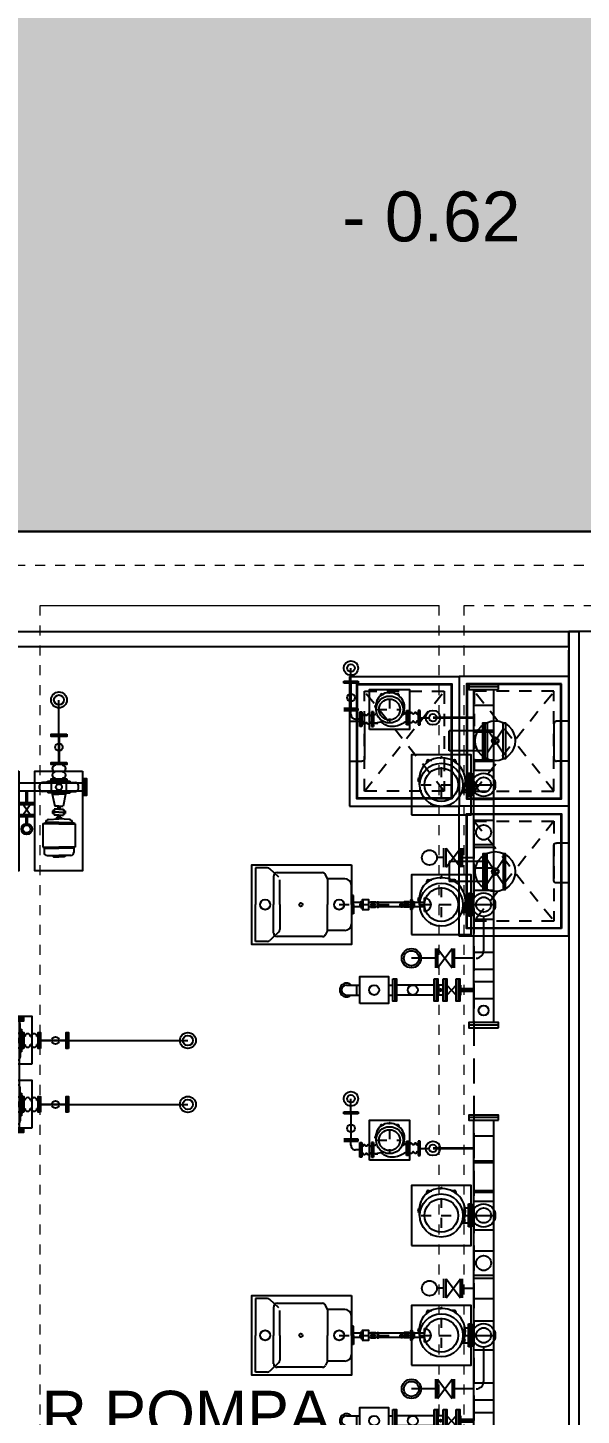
# Model space of a CAD drawing. Header units: inches. Extents: x 0 to 558, y -1 to 295.
# Drawn here: x 223.06 to 228.6, y 110.42 to 124.32 of the extents above; entities that cross this region are included whole.
import ezdxf
from ezdxf.enums import TextEntityAlignment as Align

# ---------------------------------------------------------------- set-up
doc = ezdxf.new("R2010")
doc.units = ezdxf.units.IN
doc.header["$MEASUREMENT"] = 0
for name, pattern in [('$0$HIDDEN', [0.375, 0.25, -0.125]), ('DASHDOT2', [0.5, 0.25, -0.125, 0, -0.125]), ('HelipadXX$0$Core-03$0$HIDDEN', [0.375, 0.25, -0.125]), ('HIDDEN2', [0.1875, 0.125, -0.0625])]:
    doc.linetypes.add(name, pattern=pattern)
for name, color, linetype, lineweight in [('A-Anno-Leg', 7, 'Continuous', 30), ('A-FINISH', 1, 'Continuous', 5), ('ARSIR BETON', 8, 'Continuous', 5), ('lan', 7, 'Continuous', 15), ('NOT', 7, 'Continuous', 20), ('RUMPUT', 93, 'Continuous', 0)]:
    doc.layers.add(name, color=color, linetype=linetype, lineweight=lineweight)
for name, color, linetype in [('dinding', 3, 'Continuous'), ('FR-FH', 8, 'Continuous'), ('LANTAI', 57, 'Continuous'), ('PA-FINISHING', 1, 'Continuous'), ('PIPA-PL', 3, 'Continuous'), ('PL - BAK', 4, 'HelipadXX$0$Core-03$0$HIDDEN'), ('PL-AB', 2, 'Continuous'), ('PL-BAK', 4, 'Continuous'), ('PL-FS', 3, 'Continuous'), ('PL-PFH', 1, 'Continuous'), ('PL-PIPA', 3, 'Continuous'), ('PL-POMPA', 3, 'Continuous'), ('TXT-50', 2, 'Continuous')]:
    doc.layers.add(name, color=color, linetype=linetype)
doc.styles.add('AR-300', font='arial.ttf', dxfattribs={"width": 0.8, "height": 900})
doc.styles.add('S20-100', font='simplex.shx', dxfattribs={"width": 0.8, "height": 200})
doc.styles.get("Standard").update_dxf_attribs({"font": 'arial.ttf'})

# ---------------------------------------------------------------- blocks, each defined once
blk = doc.blocks.new('tg')
at = {"layer": 'TXT-50'}
for p, q in [((-200, 0), (-200, -125)), ((200, 0), (200, -125)), ((-175, -150), (175, -150))]:
    blk.add_line(p, q, dxfattribs=at)
at = {"layer": 'TXT-50', "const_width": 10}
for points in [[(-169, -5), (-231, -5)], [(169, -5), (231, -5)]]:
    blk.add_lwpolyline(points, dxfattribs=at)
at = {"layer": 'TXT-50'}
for centre, start, end in [((-175, -125), 180, 270), ((175, -125), 270, 0)]:
    blk.add_arc(centre, 25, start, end, dxfattribs=at)
blk = doc.blocks.new('SFT')
at = {"layer": 'FR-FH', "color": 1}
for p, q in [((-750, 34), (-750, -189)), ((-335, 34), (-335, -189)), ((-245, 34), (-245, -189)), ((-115, 34), (-115, -189)), ((-1235, -28), (-1100, -28)), ((-1235, -128), (-1100, -128)), ((-1134, -28), (-1134, -128)), ((-814, -28), (-769, -28)), ((-814, -128), (-769, -128)), ((-354, -28), (-732, -28)), ((-354, -128), (-732, -128)), ((-264, -28), (-317, -28)), ((-264, -28), (-317, -28)), ((-264, -128), (-317, -128)), ((-264, -128), (-317, -128)), ((-134, -28), (-227, -128)), ((-227, -28), (-134, -128)), ((-134, -28), (-227, -128)), ((-227, -28), (-134, -128)), ((-92, -28), (-92, -128))]:
    blk.add_line(p, q, dxfattribs=at)
for points in [[(-1100, -212), (-1100, 56), (-814, 56), (-814, -212)], [(-769, 34), (-732, 34), (-732, -189), (-769, -189)], [(-354, 34), (-317, 34), (-317, -189), (-354, -189)], [(-264, 34), (-227, 34), (-227, -189), (-264, -189)], [(-134, 34), (-97, 34), (-97, -189), (-134, -189)]]:
    blk.add_lwpolyline(points, close=True, dxfattribs=at)
for centre, radius in [((-957, -78), 50), ((-569, -78), 50), ((-290, -78), 12.4), ((-290, -78), 12.4)]:
    blk.add_circle(centre, radius, dxfattribs=at)
for radius, start, end in [(68.9, 46.4894, 313.5106), (50, 90, 270)]:
    blk.add_arc((-1233, -78), radius, start, end, dxfattribs=at)
blk = doc.blocks.new('A$C1E994EC9')
at = {"layer": 'PIPA-PL', "color": 1}
blk.add_line((-738, 710), (-394, 710), dxfattribs=at)
at = {"layer": 'PIPA-PL'}
for p, q in [((-319, 610), (-319, 415)), ((-1231, 499), (-1422, 499)), ((-1231, 477), (-1422, 477)), ((-1422, 333), (-1231, 477)), ((-1231, 333), (-1422, 477)), ((-1231, 333), (-1422, 333)), ((-1231, 311), (-1422, 311)), ((-1326, 311), (-1326, 242)), ((-415, 415), (-224, 415)), ((-415, 393), (-224, 393)), ((-224, 249), (-415, 393)), ((-415, 249), (-224, 393)), ((-415, 249), (-224, 249)), ((-415, 226), (-224, 226)), ((-319, 226), (-319, -14))]:
    blk.add_line(p, q, dxfattribs=at)
at = {"layer": 'PIPA-PL', "color": 1}
blk.add_circle((-1579, 710), 75, dxfattribs=at)
at = {"layer": 'PIPA-PL'}
for centre, radius in [((205, 710), 50), ((-1326, 167), 75), ((-319, -14), 96.5), ((-319, -14), 75)]:
    blk.add_circle(centre, radius, dxfattribs=at)
at = {"layer": 'PIPA-PL', "color": 1}
blk.add_arc((-394, 635), 75, 0, 90, dxfattribs=at)
at = {"layer": 'PL-BAK', "color": 6, "linetype": 'DASHDOT2'}
for p, q in [((-2055, 83), (-2055, 466)), ((-855, 83), (-855, 466)), ((-2230, 286), (-1847, 286)), ((-1030, 286), (-647, 286))]:
    blk.add_line(p, q, dxfattribs=at)
at = {"layer": 'PL-BAK', "color": 3, "linetype": 'DASHDOT2'}
for p, q in [((-2809, -360), (-2809, -120)), ((-2918, -233), (-2679, -233))]:
    blk.add_line(p, q, dxfattribs=at)
at = {"layer": 'PL-BAK', "color": 1}
blk.add_lwpolyline([(-2609, -433), (-3009, -433), (-3009, -33), (-2609, -33)], close=True, dxfattribs=at)
at = {"layer": 'PL-BAK', "color": 7}
blk.add_lwpolyline([(-1255, -615), (-455, -615), (-455, -1615), (-1255, -1615)], close=True, dxfattribs=at)
at = {"layer": 'PL-PFH', "color": 6}
for p, q in [((-876, 117), (-876, 13)), ((-834, 117), (-834, 13)), ((-876, -20), (-876, -103)), ((-876, -118), (-876, -343)), ((-834, -20), (-834, -103)), ((-834, -118), (-834, -343)), ((-876, -358), (-876, -441)), ((-834, -358), (-834, -441)), ((-876, -524), (-876, -595)), ((-834, -524), (-834, -595)), ((-1114, -683), (-1114, -855)), ((-855, -616), (-1047, -616)), ((-947, -595), (-947, -616)), ((-855, -595), (-947, -595)), ((-855, -595), (-763, -595)), ((-855, -616), (-664, -616)), ((-763, -595), (-763, -616)), ((-596, -683), (-596, -855)), ((-1175, -905), (-1175, -1361)), ((-1114, -855), (-1156, -875)), ((-1114, -855), (-855, -855)), ((-596, -855), (-855, -855)), ((-596, -855), (-555, -875)), ((-535, -905), (-535, -1361)), ((-1129, -1344), (-1214, -1433)), ((-855, -1333), (-1104, -1333)), ((-855, -1333), (-606, -1333)), ((-582, -1344), (-497, -1433)), ((-1223, -1456), (-1223, -1576)), ((-1142, -1395), (-855, -1395)), ((-569, -1395), (-855, -1395)), ((-487, -1456), (-487, -1576)), ((-1223, -1576), (-855, -1576)), ((-487, -1576), (-855, -1576))]:
    blk.add_line(p, q, dxfattribs=at)
for centre, radius in [((-855, -738), 50.6), ((-855, -1122), 16.9), ((-855, -1480), 50.6)]:
    blk.add_circle(centre, radius, dxfattribs=at)
for centre, radius, start, end in [((-1047, -683), 67.5, 90, 180), ((-664, -683), 67.5, 0, 90), ((-1142, -905), 33.7, 115.2423, 180), ((-569, -905), 33.7, 0, 64.7577), ((-1142, -1361), 33.7, 180, 270), ((-606, -1367), 33.7, 43.7283, 90), ((-569, -1361), 33.7, 270, 0), ((-1189, -1456), 33.7, 136.2717, 180), ((-521, -1456), 33.7, 0, 43.7283)]:
    blk.add_arc(centre, radius, start, end, dxfattribs=at)
at = {"layer": 'PL-PIPA'}
for p, q in [((-3035, 860), (-3035, 561)), ((352, 860), (352, 561)), ((-3009, 810), (326, 810)), ((-2853, 610), (-2853, 810)), ((-2602, 610), (-2602, 810)), ((-2585, 610), (-2585, 810)), ((-2306, 610), (-2306, 810)), ((-2290, 610), (-2290, 810)), ((-2200, 610), (-2200, 810)), ((-1911, 610), (-1911, 810)), ((-1701, 610), (-1701, 810)), ((-1456, 610), (-1456, 810)), ((-1429, 610), (-1429, 810)), ((-1224, 610), (-1224, 810)), ((-1000, 610), (-1000, 810)), ((-711, 610), (-711, 810)), ((-379, 610), (-379, 810)), ((-208, 610), (-208, 810)), ((-84, 610), (-84, 810)), ((84, 610), (84, 810)), ((-3009, 610), (-2446, 610)), ((-2446, 610), (326, 610)), ((-1326, 499), (-1326, 610)), ((-2727, 74), (-2727, 164)), ((-2758, -620), (-2799, -620))]:
    blk.add_line(p, q, dxfattribs=at)
at = {"layer": 'PL-PIPA', "color": 6}
for p, q in [((-2171, 591), (-1940, 591)), ((-2171, 559), (-2171, 591)), ((-2171, 575), (-1940, 575)), ((-1940, 559), (-2171, 559)), ((-1940, 591), (-1940, 559)), ((-971, 591), (-740, 591)), ((-971, 559), (-971, 591)), ((-971, 575), (-740, 575)), ((-740, 559), (-971, 559)), ((-740, 591), (-740, 559))]:
    blk.add_line(p, q, dxfattribs=at)
at = {"layer": 'PL-PIPA', "color": 3}
for p, q in [((-2655, 74), (-2799, 74)), ((-2799, 74), (-2799, 54)), ((-2799, 64), (-2655, 64)), ((-2799, 54), (-2655, 54)), ((-2655, 54), (-2655, 74)), ((-2799, -42), (-2655, -42)), ((-2799, -62), (-2799, -42)), ((-2799, -52), (-2655, -52)), ((-2655, -62), (-2799, -62)), ((-2655, -42), (-2655, -62)), ((-2785, -395), (-2785, -415)), ((-2785, -395), (-2640, -395)), ((-2640, -405), (-2785, -405)), ((-2785, -415), (-2640, -415)), ((-2640, -415), (-2640, -395)), ((-3094, -692), (-3094, -548)), ((-3094, -548), (-3074, -548)), ((-3084, -692), (-3084, -548)), ((-3074, -548), (-3074, -692)), ((-2819, -548), (-2819, -692)), ((-2799, -548), (-2819, -548)), ((-2809, -548), (-2809, -692)), ((-2799, -692), (-2799, -548)), ((-2785, -512), (-2640, -512)), ((-2785, -531), (-2785, -512)), ((-2785, -521), (-2640, -521)), ((-2640, -531), (-2785, -531)), ((-2713, -531), (-2713, -575)), ((-2640, -512), (-2640, -531)), ((-3094, -620), (-3224, -620)), ((-3074, -692), (-3094, -692)), ((-3074, -620), (-2819, -620))]:
    blk.add_line(p, q, dxfattribs=at)
at = {"layer": 'PL-PIPA'}
for points in [[(-3009, 860), (-3061, 860), (-3061, 561), (-3009, 561)], [(378, 860), (326, 860), (326, 561), (378, 561)]]:
    blk.add_lwpolyline(points, close=True, dxfattribs=at)
for points, const_width in [([(-2727, 202), (-2727, 610)], 25), ([(0, 472), (0, 610)], 45)]:
    blk.add_lwpolyline(points, dxfattribs=dict(at, const_width=const_width))
at = {"layer": 'PL-PIPA', "color": 3}
for points in [[(-2762, 54), (-2762, 44), (-2764, 38), (-2766, 38), (-2769, 38), (-2771, 37), (-2773, 37), (-2775, 36), (-2776, 34), (-2777, 31), (-2778, 29), (-2779, 26), (-2779, 24), (-2778, 22), (-2778, 20), (-2776, 17), (-2774, 16), (-2773, 14), (-2771, 13), (-2769, 13), (-2766, 11), (-2764, 10), (-2763, 8), (-2762, 6), (-2762, 5), (-2762, 3), (-2764, 1), (-2764, -1), (-2766, -2), (-2767, -2), (-2769, -4), (-2770, -5), (-2771, -6), (-2773, -7), (-2774, -8), (-2775, -10), (-2776, -11), (-2777, -13), (-2778, -15), (-2778, -17), (-2778, -19), (-2778, -20), (-2777, -23), (-2776, -25), (-2775, -26), (-2773, -28), (-2771, -29), (-2768, -30), (-2765, -30), (-2762, -35), (-2762, -42)], [(-2762, 44), (-2762, 54)], [(-2692, 54), (-2692, 44), (-2690, 38), (-2688, 38), (-2685, 38), (-2683, 37), (-2681, 37), (-2680, 36), (-2679, 34), (-2677, 31), (-2676, 29), (-2676, 26), (-2675, 24), (-2676, 22), (-2677, 20), (-2678, 17), (-2680, 16), (-2681, 14), (-2684, 13), (-2686, 13), (-2688, 11), (-2690, 10), (-2691, 8), (-2692, 6), (-2692, 5), (-2692, 3), (-2691, 1), (-2690, -1), (-2688, -2), (-2687, -2), (-2685, -4), (-2684, -5), (-2683, -6), (-2681, -7), (-2680, -8), (-2679, -10), (-2678, -11), (-2677, -13), (-2677, -15), (-2676, -17), (-2676, -19), (-2677, -20), (-2678, -23), (-2678, -25), (-2680, -26), (-2681, -28), (-2684, -29), (-2687, -30), (-2689, -30), (-2692, -35), (-2693, -42)], [(-2692, 44), (-2692, 54)], [(-2748, -415), (-2748, -426), (-2750, -431), (-2752, -431), (-2754, -431), (-2756, -432), (-2759, -433), (-2760, -434), (-2761, -436), (-2762, -438), (-2764, -440), (-2764, -443), (-2764, -445), (-2764, -447), (-2763, -449), (-2762, -452), (-2760, -454), (-2758, -456), (-2756, -456), (-2754, -457), (-2752, -458), (-2750, -460), (-2749, -461), (-2748, -463), (-2748, -464), (-2748, -467), (-2749, -468), (-2750, -470), (-2752, -471), (-2753, -472), (-2754, -473), (-2756, -474), (-2757, -475), (-2758, -476), (-2760, -477), (-2760, -479), (-2762, -480), (-2762, -482), (-2763, -484), (-2764, -486), (-2764, -488), (-2763, -490), (-2762, -492), (-2762, -494), (-2760, -496), (-2758, -497), (-2756, -498), (-2753, -499), (-2750, -499), (-2748, -504), (-2747, -512)], [(-2748, -425), (-2748, -415)], [(-2678, -415), (-2678, -426), (-2676, -431), (-2674, -431), (-2671, -431), (-2669, -432), (-2667, -433), (-2665, -434), (-2664, -436), (-2663, -438), (-2662, -440), (-2661, -443), (-2661, -445), (-2662, -447), (-2662, -449), (-2664, -452), (-2666, -454), (-2667, -456), (-2669, -456), (-2671, -457), (-2674, -458), (-2676, -460), (-2677, -461), (-2678, -463), (-2678, -464), (-2677, -467), (-2676, -468), (-2676, -470), (-2674, -471), (-2673, -472), (-2671, -473), (-2669, -474), (-2669, -475), (-2667, -476), (-2666, -477), (-2665, -479), (-2664, -480), (-2663, -482), (-2662, -484), (-2662, -486), (-2662, -488), (-2662, -490), (-2663, -492), (-2664, -494), (-2665, -496), (-2667, -497), (-2669, -498), (-2672, -499), (-2675, -499), (-2678, -504), (-2678, -512)], [(-2678, -425), (-2678, -415)]]:
    blk.add_lwpolyline(points, dxfattribs=at)
at = {"layer": 'PL-PIPA'}
for centre, radius in [((-2055, 710), 117), ((-2055, 710), 75), ((-855, 710), 117), ((-855, 710), 75), ((-2727, 202), 72.8), ((-2727, 202), 38), ((-3224, -620), 72.8), ((-3224, -620), 38)]:
    blk.add_circle(centre, radius, dxfattribs=at)
at = {"layer": 'PL-PIPA', "color": 6}
for centre, radius in [((-2055, 286), 216), ((-2055, 286), 168), ((-855, 286), 216), ((-855, 286), 168)]:
    blk.add_circle(centre, radius, dxfattribs=at)
at = {"layer": 'PL-PIPA', "color": 3}
for centre, radius in [((-2809, -233), 135), ((-2809, -233), 105), ((-2928, -620), 38.8)]:
    blk.add_circle(centre, radius, dxfattribs=at)
blk.add_arc((-2680, -57), 87.5, 183.8639, 218.8519, dxfattribs=at)
at = {"layer": 'PL-PIPA'}
blk.add_arc((-2758, -575), 45, 270, 0, dxfattribs=at)
at = {"layer": 'PL-POMPA', "color": 6}
for p, q in [((-2055, 531), (-2055, 798)), ((-855, 531), (-855, 798)), ((-2130, 591), (-2130, 621)), ((-2130, 523), (-2130, 559)), ((-1980, 591), (-1980, 621)), ((-1980, 489), (-1980, 559)), ((-930, 591), (-930, 621)), ((-930, 523), (-930, 559)), ((-780, 591), (-780, 621)), ((-780, 489), (-780, 559)), ((-2303, 419), (-2303, 383)), ((-2289, 433), (-2273, 433)), ((-2019, 499), (-2014, 521)), ((-2014, 521), (-1983, 514)), ((-2005, 496), (-2000, 518)), ((-1983, 514), (-1989, 492)), ((-1103, 419), (-1103, 383)), ((-1089, 433), (-1073, 433)), ((-819, 499), (-814, 521)), ((-814, 521), (-783, 514)), ((-805, 496), (-800, 518)), ((-783, 514), (-789, 492)), ((-2332, 295), (-2332, 286)), ((-2324, 295), (-2332, 295)), ((-2324, 291), (-2332, 291)), ((-2332, 277), (-2332, 286)), ((-2324, 280), (-2332, 280)), ((-2324, 297), (-2324, 286)), ((-2324, 274), (-2324, 286)), ((-1132, 295), (-1132, 286)), ((-1124, 295), (-1132, 295)), ((-1124, 291), (-1132, 291)), ((-1132, 277), (-1132, 286)), ((-1124, 280), (-1132, 280)), ((-1124, 297), (-1124, 286)), ((-1124, 274), (-1124, 286)), ((-2324, 277), (-2332, 277)), ((-2303, 153), (-2303, 191)), ((-1124, 277), (-1132, 277)), ((-1103, 153), (-1103, 191)), ((-2289, 138), (-2268, 138)), ((-2120, 79), (-2125, 57)), ((-2125, 57), (-2094, 50)), ((-2106, 75), (-2111, 54)), ((-2094, 50), (-2089, 72)), ((-1089, 138), (-1068, 138)), ((-920, 79), (-925, 57)), ((-925, 57), (-894, 50)), ((-788, 117), (-923, 117)), ((-906, 75), (-911, 54)), ((-894, 50), (-889, 72)), ((-807, -12), (-904, -12)), ((-807, -499), (-904, -499))]:
    blk.add_line(p, q, dxfattribs=at)
at = {"layer": 'PL-POMPA', "color": 6, "linetype": 'DASHDOT2'}
blk.add_line((-855, -738), (-855, 466), dxfattribs=at)
at = {"layer": 'PL-POMPA', "color": 3}
for p, q in [((-2787, -99), (-2783, -86)), ((-2783, -86), (-2764, -90)), ((-2778, -101), (-2774, -88)), ((-2764, -90), (-2767, -104)), ((-2982, -227), (-2982, -233)), ((-2977, -227), (-2982, -227)), ((-2977, -230), (-2982, -230)), ((-2982, -238), (-2982, -233)), ((-2977, -236), (-2982, -236)), ((-2977, -238), (-2982, -238)), ((-2977, -226), (-2977, -233)), ((-2977, -240), (-2977, -233)), ((-2964, -150), (-2964, -172)), ((-2955, -140), (-2945, -140)), ((-2964, -316), (-2964, -292)), ((-2955, -325), (-2942, -325)), ((-2849, -362), (-2853, -376)), ((-2853, -376), (-2833, -380)), ((-2841, -364), (-2844, -378)), ((-2833, -380), (-2830, -366)), ((-2677, -369), (-2690, -303)), ((-2671, -352), (-2677, -352)), ((-2677, -396), (-2677, -369)), ((-2677, -378), (-2671, -378)), ((-2671, -378), (-2671, -352))]:
    blk.add_line(p, q, dxfattribs=at)
at = {"layer": 'PL-POMPA', "color": 7}
for points in [[(-1755, -14), (-1755, 586), (-2355, 586), (-2355, -14)], [(-555, -14), (-555, 586), (-1155, 586), (-1155, -14)]]:
    blk.add_lwpolyline(points, close=True, dxfattribs=at)
at = {"layer": 'PL-POMPA', "color": 6}
for points in [[(-826, 13), (-826, -5), (-884, -5), (-884, 13)], [(-807, -5), (-807, -20), (-904, -20), (-904, -5)], [(-882, -36), (-882, -86), (-877, -86), (-877, -36)], [(-831, -103), (-831, -118), (-879, -118), (-879, -103)], [(-829, -36), (-829, -86), (-833, -86), (-833, -36)], [(-882, -425), (-882, -374), (-877, -374), (-877, -425)], [(-831, -358), (-831, -343), (-879, -343), (-879, -358)], [(-829, -425), (-829, -374), (-833, -374), (-833, -425)], [(-807, -507), (-807, -441), (-904, -441), (-904, -507)], [(-826, -524), (-826, -507), (-884, -507), (-884, -524)]]:
    blk.add_lwpolyline(points, close=True, dxfattribs=at)
for centre in [(-855, -48), (-855, -413)]:
    blk.add_circle(centre, 5.51, dxfattribs=at)
for centre, radius, start, end in [((-2089, 292), 235, 71.6715, 178.6947), ((-2289, 419), 14.7, 38.2394, 255.641), ((-2289, 419), 8.41, 25.1227, 268.7577), ((-889, 292), 235, 71.6715, 178.6947), ((-1089, 419), 14.7, 38.2394, 255.641), ((-1089, 419), 8.41, 25.1227, 268.7577), ((-2118, 272), 206, 179.5032, 250.473), ((-2289, 153), 14.7, 104.359, 321.7606), ((-2289, 153), 8.41, 91.2423, 334.8773), ((-2105, 182), 240, 357.9951, 0.4342), ((-918, 272), 206, 179.5032, 250.473), ((-1089, 153), 14.7, 104.359, 321.7606), ((-1089, 153), 8.41, 91.2423, 334.8773), ((-855, 117), 67.3, 0, 180), ((-905, 182), 240, 357.9951, 0.4342), ((-2087, 378), 316, 250.8271, 263.3723), ((-2094, 305), 242, 270.7084, 280.1953), ((-887, 378), 316, 250.8271, 263.3723), ((-894, 305), 242, 270.7084, 280.1953), ((-855, -48), 21.1, 180, 359.9997), ((-855, -413), 21.1, 0.0003, 180)]:
    blk.add_arc(centre, radius, start, end, dxfattribs=at)
at = {"layer": 'PL-POMPA', "color": 3}
for centre, radius, start, end in [((-2830, -229), 147, 71.6715, 178.6947), ((-2600, -52), 85.2, 186.5473, 206.2458), ((-3045, -285), 417, 17.1052, 27.8891), ((-2848, -241), 129, 179.5032, 250.473), ((-2955, -150), 9.22, 38.2394, 255.641), ((-2955, -150), 5.25, 25.1227, 268.7577), ((-2801, -206), 160, 327.389, 14.0465), ((-2955, -316), 9.22, 104.359, 321.7606), ((-2955, -316), 5.25, 91.2423, 334.8773), ((-2829, -175), 198, 250.8271, 263.3723), ((-2833, -221), 151, 270.7084, 280.1953), ((-2820, -404), 65.7, 7.0808, 39.5811), ((-2801, -206), 160, 313.3198, 325.5943), ((-2840, -298), 150, 357.9951, 0.4342)]:
    blk.add_arc(centre, radius, start, end, dxfattribs=at)
at = {"layer": 'PL-POMPA', "color": 6}
for centre, major_axis, ratio, start_param, end_param in [((-1986, 503), (-9.89, 3.09), 0.599489, 1.6577, 4.70795), ((-786, 503), (-9.89, 3.09), 0.599489, 1.6577, 4.70795), ((-855, -69), (22.1, 0), 0.540771, 3.141593, 6.283185)]:
    blk.add_ellipse(centre, major_axis=major_axis, ratio=ratio, start_param=start_param, end_param=end_param, dxfattribs=at)
at = {"layer": 'PL-POMPA', "color": 3}
blk.add_ellipse((-2766, -97), major_axis=(-6.18, 1.93), ratio=0.599489, start_param=1.6577, end_param=4.70795, dxfattribs=at)
at = {"layer": 'PL-POMPA', "color": 6, "extrusion": (0, 0, -1)}
blk.add_ellipse((-855, -392), major_axis=(22.1, 0), ratio=0.540771, start_param=3.141593, end_param=6.283185, dxfattribs=at)
at = {"layer": 'PL-PIPA', "ltscale": 0.2, "rotation": 90}
blk.add_blockref('SFT', (-78, 569), dxfattribs=at)
blk = doc.blocks.new('DPLI1')
at = {"layer": 'PL-PFH', "color": 3}
for p, q in [((-1.009, 0.25), (-1.098, 0.25)), ((-1.029, 0.25), (-1.029, 0)), ((-1.009, 0.27), (-1.009, 0)), ((-0.617, 0.27), (-1.009, 0.27)), ((-0.617, 0.27), (-0.598, 0.223)), ((-0.617, 0), (-0.617, 0.27)), ((-0.075, 0), (-0.075, 0.277)), ((-0.025, 0.327), (0.025, 0.327)), ((0.075, 0), (0.075, 0.277)), ((-1.148, 0.113), (-1.172, 0.089)), ((-1.172, 0.089), (-1.172, 0)), ((-1.172, -0.089), (-1.172, 0)), ((-1.148, 0.2), (-1.148, 0)), ((-1.148, -0.2), (-1.148, 0)), ((-1.029, -0.25), (-1.029, 0)), ((-1.009, -0.27), (-1.009, 0)), ((-0.617, 0), (-0.617, -0.27)), ((-0.596, 0.223), (-0.598, 0.223)), ((-0.598, 0), (-0.598, 0.223)), ((-0.598, 0), (-0.598, -0.223)), ((-0.546, 0.177), (-0.532, 0)), ((-0.546, -0.177), (-0.532, 0)), ((-0.518, 0.047), (-0.536, 0.047)), ((-0.472, 0.016), (-0.519, 0.016)), ((-0.518, 0), (-0.518, 0.047)), ((-0.518, 0), (-0.518, -0.047)), ((-0.472, 0.002), (-0.472, 0.078)), ((-0.447, 0.078), (-0.472, 0.078)), ((-0.472, 0.002), (-0.472, -0.074)), ((-0.447, 0.078), (-0.447, 0.106)), ((-0.397, 0.106), (-0.447, 0.106)), ((-0.422, 0.002), (-0.422, 0.106)), ((-0.422, 0.002), (-0.422, -0.102)), ((-0.397, 0.078), (-0.397, 0.106)), ((-0.372, 0.078), (-0.397, 0.078)), ((-0.372, 0.002), (-0.372, 0.078)), ((-0.323, 0.016), (-0.372, 0.016)), ((-0.372, 0.002), (-0.372, -0.074)), ((-0.122, 0.112), (-0.323, 0.069)), ((-0.323, 0), (-0.323, 0.069)), ((-0.323, 0), (-0.323, -0.069)), ((-0.097, 0.112), (-0.122, 0.112)), ((-0.122, 0.112), (-0.122, 0)), ((-0.122, -0.112), (-0.122, 0)), ((-0.075, 0.188), (-0.097, 0.188)), ((-0.097, 0), (-0.097, 0.188)), ((-0.097, 0), (-0.097, -0.188)), ((-0.075, 0), (-0.075, -0.277)), ((0.075, 0.191), (0.099, 0.191)), ((0.118, 0.14), (0.075, 0.14)), ((0.075, 0), (0.075, -0.277)), ((0.099, 0.191), (0.099, -0.191)), ((0.099, 0.14), (0.099, 0.076)), ((0.118, -0.14), (0.118, 0.14)), ((-1.148, -0.113), (-1.172, -0.089)), ((-0.617, -0.27), (-0.598, -0.223)), ((-0.596, -0.223), (-0.598, -0.223)), ((-0.518, -0.047), (-0.536, -0.047)), ((-0.472, -0.016), (-0.519, -0.016)), ((-0.447, -0.074), (-0.472, -0.074)), ((-0.447, -0.074), (-0.447, -0.102)), ((-0.397, -0.102), (-0.447, -0.102)), ((-0.397, -0.074), (-0.397, -0.102)), ((-0.372, -0.074), (-0.397, -0.074)), ((-0.323, -0.016), (-0.372, -0.016)), ((-0.122, -0.112), (-0.323, -0.069)), ((-0.097, -0.112), (-0.122, -0.112)), ((-0.075, -0.188), (-0.097, -0.188)), ((0.075, -0.1), (0.075, -0.277)), ((0.118, -0.14), (0.075, -0.14)), ((0.075, -0.191), (0.099, -0.191)), ((-1.009, -0.25), (-1.098, -0.25)), ((-0.617, -0.27), (-1.009, -0.27)), ((-0.025, -0.327), (0.025, -0.327))]:
    blk.add_line(p, q, dxfattribs=at)
blk.add_circle((0, 0), 0.05, dxfattribs=at)
for centre, start, end in [((-1.098, 0.2), 90, 180), ((-0.025, 0.277), 90, 180), ((0.025, 0.277), 0, 90), ((-0.596, 0.173), 4.5709, 90), ((-1.098, -0.2), 180, 270), ((-0.596, -0.173), 270, 355.4291), ((-0.025, -0.277), 180, 270), ((0.025, -0.277), 270, 0)]:
    blk.add_arc(centre, 0.05, start, end, dxfattribs=at)
blk = doc.blocks.new('A$C0A3513A8')
at = {"layer": 'PIPA-PL', "color": 3}
for p, q in [((-1622, 1062), (-1622, 900)), ((-1484, 941), (-1484, 1020)), ((-1334, 941), (-1334, 1020)), ((-844, 941), (-844, 1020)), ((-694, 941), (-694, 1020)), ((-505, 1062), (-505, 900))]:
    blk.add_line(p, q, dxfattribs=at)
at = {"layer": 'PIPA-PL'}
for p, q in [((-1126, 804), (-1058, 705)), ((-1058, 804), (-1126, 705))]:
    blk.add_line(p, q, dxfattribs=at)
at = {"layer": 'PIPA-PL', "const_width": 25}
for points in [[(-1409, 1499), (-1409, 1205)], [(-769, 1499), (-769, 1205)]]:
    blk.add_lwpolyline(points, dxfattribs=at)
at = {"layer": 'PIPA-PL', "color": 3}
for points in [[(-1636, 900), (-1607, 900), (-1607, 1062), (-1636, 1062)], [(-520, 900), (-491, 900), (-491, 1062), (-520, 1062)]]:
    blk.add_lwpolyline(points, close=True, dxfattribs=at)
at = {"layer": 'PIPA-PL'}
for centre, radius in [((-1409, 1380), 37.2), ((-769, 1380), 37.2), ((-1092, 560), 54.1), ((-1092, 560), 38)]:
    blk.add_circle(centre, radius, dxfattribs=at)
at = {"layer": 'PL-AB', "linetype": 'Continuous', "ltscale": 0.75, "const_width": 35}
for points in [[(-1092, 941), (-1092, 804)], [(-1092, 693), (-1092, 614)]]:
    blk.add_lwpolyline(points, dxfattribs=at)
at = {"layer": 'PL-BAK', "color": 1}
for points in [[(-1172, 1141), (-1172, 141), (-1652, 141), (-1652, 1141)], [(-532, 1141), (-532, 141), (-1012, 141), (-1012, 1141)]]:
    blk.add_lwpolyline(points, close=True, dxfattribs=at)
at = {"layer": 'PL-FS', "color": 3}
for p, q in [((-520, 1020), (-1607, 1020)), ((-520, 941), (-1607, 941))]:
    blk.add_line(p, q, dxfattribs=at)
for centre, start, end in [((-1409, 981), 41.8103, 138.1897), ((-769, 981), 41.8103, 138.1897), ((-1409, 981), 221.8103, 318.1897), ((-769, 981), 221.8103, 318.1897)]:
    blk.add_arc(centre, 59.2, start, end, dxfattribs=at)
at = {"layer": 'PL-PIPA'}
for p, q in [((-1409, 1399), (-1409, 1850)), ((-769, 1399), (-769, 1850)), ((-1488, 1499), (-1330, 1499)), ((-848, 1499), (-690, 1499)), ((-1488, 1216), (-1330, 1216)), ((-1449, 1205), (-1449, 1194)), ((-1449, 1203), (-1449, 1194)), ((-1449, 1137), (-1449, 1129)), ((-1449, 1129), (-1449, 1137)), ((-1449, 1137), (-1449, 1129)), ((-1369, 1205), (-1369, 1194)), ((-1369, 1203), (-1369, 1194)), ((-1369, 1137), (-1369, 1129)), ((-1369, 1129), (-1369, 1137)), ((-1369, 1137), (-1369, 1129)), ((-848, 1216), (-690, 1216)), ((-809, 1205), (-809, 1194)), ((-809, 1203), (-809, 1194)), ((-809, 1137), (-809, 1129)), ((-809, 1129), (-809, 1137)), ((-809, 1137), (-809, 1129)), ((-729, 1205), (-729, 1194)), ((-729, 1203), (-729, 1194)), ((-729, 1137), (-729, 1129)), ((-729, 1129), (-729, 1137)), ((-729, 1137), (-729, 1129)), ((-1488, 1052), (-1330, 1052)), ((-1449, 1073), (-1449, 1067)), ((-1449, 1073), (-1449, 1064)), ((-1369, 1073), (-1369, 1067)), ((-1369, 1073), (-1369, 1064)), ((-848, 1052), (-690, 1052)), ((-809, 1073), (-809, 1067)), ((-809, 1073), (-809, 1064)), ((-729, 1073), (-729, 1067)), ((-729, 1073), (-729, 1064)), ((-1013, 816), (-1172, 816)), ((-1013, 693), (-1172, 693))]:
    blk.add_line(p, q, dxfattribs=at)
for points in [[(-1330, 1511), (-1330, 1487), (-1488, 1487), (-1488, 1511)], [(-690, 1511), (-690, 1487), (-848, 1487), (-848, 1511)], [(-1330, 1228), (-1330, 1205), (-1488, 1205), (-1488, 1228)], [(-690, 1228), (-690, 1205), (-848, 1205), (-848, 1228)], [(-1330, 1064), (-1330, 1040), (-1488, 1040), (-1488, 1064)], [(-690, 1064), (-690, 1040), (-848, 1040), (-848, 1064)], [(-1172, 804), (-1172, 827), (-1013, 827), (-1013, 804)], [(-1172, 681), (-1172, 705), (-1013, 705), (-1013, 681)]]:
    blk.add_lwpolyline(points, close=True, dxfattribs=at)
for centre, radius in [((-1409, 1853), 79.7), ((-1409, 1853), 50), ((-769, 1853), 79.7), ((-769, 1853), 50)]:
    blk.add_circle(centre, radius, dxfattribs=at)
for centre, start, end in [((-1449, 1166), 90, 270), ((-1449, 1101), 90, 270), ((-1369, 1166), 270, 90), ((-1369, 1101), 270, 90), ((-809, 1166), 90, 270), ((-809, 1101), 90, 270), ((-729, 1166), 270, 90), ((-729, 1101), 270, 90)]:
    blk.add_arc(centre, 28.2, start, end, dxfattribs=at)
at = {"layer": 'PL-BAK', "xscale": 596.4840000001714, "yscale": 596.4840000001714, "zscale": 596.4840000001714, "rotation": 90}
for p in [(-1409, 981), (-769, 981)]:
    blk.add_blockref('DPLI1', p, dxfattribs=at)
blk = doc.blocks.new('A$C3FA844B5')
at = {"layer": 'PIPA-PL', "color": 3}
for p, q in [((-337, 853), (-499, 853)), ((-457, 715), (-379, 715)), ((-457, 565), (-379, 565)), ((-457, 75), (-379, 75)), ((-457, -75), (-379, -75)), ((-337, -264), (-499, -264))]:
    blk.add_line(p, q, dxfattribs=at)
at = {"layer": 'PIPA-PL'}
for p, q in [((-595, 358), (-694, 289)), ((-595, 289), (-694, 358))]:
    blk.add_line(p, q, dxfattribs=at)
at = {"layer": 'PIPA-PL', "color": 3}
for points in [[(-499, 867), (-499, 838), (-337, 838), (-337, 867)], [(-499, -249), (-499, -278), (-337, -278), (-337, -249)]]:
    blk.add_lwpolyline(points, close=True, dxfattribs=at)
at = {"layer": 'PIPA-PL', "const_width": 25}
for points in [[(100, 640), (-194, 640)], [(100, 0), (-194, 0)]]:
    blk.add_lwpolyline(points, dxfattribs=at)
at = {"layer": 'PIPA-PL'}
for centre, radius in [((-19, 640), 37.2), ((-839, 324), 54.1), ((-839, 324), 38), ((-19, 0), 37.2)]:
    blk.add_circle(centre, radius, dxfattribs=at)
at = {"layer": 'PL-AB', "linetype": 'Continuous', "ltscale": 0.75, "const_width": 35}
for points in [[(-706, 324), (-785, 324)], [(-457, 324), (-595, 324)]]:
    blk.add_lwpolyline(points, dxfattribs=at)
at = {"layer": 'PL-BAK', "color": 1}
for points in [[(-258, 403), (-1258, 403), (-1258, 883), (-258, 883)], [(-258, -237), (-1258, -237), (-1258, 243), (-258, 243)]]:
    blk.add_lwpolyline(points, close=True, dxfattribs=at)
at = {"layer": 'PL-FS', "color": 3}
for p, q in [((-457, -249), (-457, 838)), ((-379, -249), (-379, 838))]:
    blk.add_line(p, q, dxfattribs=at)
for centre, start, end in [((-418, 640), 131.8103, 228.1897), ((-418, 640), 311.8103, 48.1897), ((-418, 0), 131.8103, 228.1897), ((-418, 0), 311.8103, 48.1897)]:
    blk.add_arc(centre, 59.2, start, end, dxfattribs=at)
at = {"layer": 'PL-PIPA'}
for p, q in [((-347, 719), (-347, 561)), ((-182, 719), (-182, 561)), ((100, 719), (100, 561)), ((-326, 680), (-335, 680)), ((-326, 600), (-335, 600)), ((-326, 680), (-332, 680)), ((-326, 600), (-332, 600)), ((-262, 680), (-270, 680)), ((-270, 680), (-262, 680)), ((-262, 680), (-270, 680)), ((-262, 600), (-270, 600)), ((-270, 600), (-262, 600)), ((-262, 600), (-270, 600)), ((-194, 680), (-205, 680)), ((-196, 680), (-205, 680)), ((-194, 600), (-205, 600)), ((-196, 600), (-205, 600)), ((0, 640), (1306, 640)), ((-706, 244), (-706, 403)), ((-583, 244), (-583, 403)), ((-347, 79), (-347, -79)), ((-326, 40), (-335, 40)), ((-326, 40), (-332, 40)), ((-262, 40), (-270, 40)), ((-270, 40), (-262, 40)), ((-262, 40), (-270, 40)), ((-194, 40), (-205, 40)), ((-196, 40), (-205, 40)), ((-182, 79), (-182, -79)), ((0, 0), (1306, 0)), ((100, 79), (100, -79)), ((-326, -40), (-335, -40)), ((-326, -40), (-332, -40)), ((-262, -40), (-270, -40)), ((-270, -40), (-262, -40)), ((-262, -40), (-270, -40)), ((-194, -40), (-205, -40)), ((-196, -40), (-205, -40))]:
    blk.add_line(p, q, dxfattribs=at)
for points in [[(-335, 561), (-359, 561), (-359, 719), (-335, 719)], [(-171, 561), (-194, 561), (-194, 719), (-171, 719)], [(112, 561), (88, 561), (88, 719), (112, 719)], [(-718, 403), (-694, 403), (-694, 244), (-718, 244)], [(-595, 403), (-571, 403), (-571, 244), (-595, 244)], [(-335, -79), (-359, -79), (-359, 79), (-335, 79)], [(-171, -79), (-194, -79), (-194, 79), (-171, 79)], [(112, -79), (88, -79), (88, 79), (112, 79)]]:
    blk.add_lwpolyline(points, close=True, dxfattribs=at)
for centre, radius in [((1308, 640), 79.7), ((1308, 640), 50), ((1308, 0), 79.7), ((1308, 0), 50)]:
    blk.add_circle(centre, radius, dxfattribs=at)
for centre, start, end in [((-298, 680), 0, 180), ((-233, 680), 0, 180), ((-298, 600), 180, 0), ((-233, 600), 180, 0), ((-298, 40), 0, 180), ((-233, 40), 0, 180), ((-298, -40), 180, 0), ((-233, -40), 180, 0)]:
    blk.add_arc(centre, 28.2, start, end, dxfattribs=at)
at = {"layer": 'PL-BAK', "xscale": 596.4840000001714, "yscale": 596.4840000001714, "zscale": 596.4840000001714}
for p in [(-418, 640), (-418, 0)]:
    blk.add_blockref('DPLI1', p, dxfattribs=at)
blk = doc.blocks.new('RG-1')
blk.add_lwpolyline([(-672.4, 342.5), (672.4, 342.5), (672.4, 0), (-672.4, 0)], close=True)
at = {"style": 'AR-300'}
for tag, p in [('0000', (-49.2, 1113.9)), ('XXX', (-49.2, 632.6))]:
    blk.add_attdef(tag, text='', height=300, dxfattribs=at).set_placement(p, align=Align.MIDDLE)
at = {"style": 'S20-100', "width": 0.8}
blk.add_attdef('%%P100.00', text='', height=200, dxfattribs=at).set_placement((-22.1, 54.2), align=Align.CENTER)

msp = doc.modelspace()

# ---------------------------------------------------------------- hatches: boundary and pattern name
at = {"layer": 'ARSIR BETON'}
h = msp.add_hatch(dxfattribs=at)
h.set_pattern_fill('AR-HBONE', color=256, scale=0.004, style=0)
h.set_pattern_definition([(45, (37.0798, 226.14725), (6e-17, 0.5747364), [1.2192, -0.4064]), (135, (37.36716, 226.4346), (6e-17, 0.5747364), [1.2192, -0.4064])])
edge = h.paths.add_edge_path()
edge.add_arc((191.2828, 190.0679), 14, 90, 180)
edge.add_line((177.2828, 190.0679), (177.2828, 133.2715))
edge.add_arc((191.2827, 133.2715), 14, 179.99992, 263.11919)
edge.add_line((189.6055, 119.3724), (189.6055, 112.3227))
edge.add_line((189.6055, 112.3227), (189.7055, 112.3227))
edge.add_line((189.7055, 112.3227), (189.7055, 112.2227))
edge.add_line((189.7055, 112.2227), (201.7055, 112.2227))
edge.add_line((201.7055, 112.2227), (201.7055, 119.2715))
edge.add_line((201.7055, 119.2715), (380.22, 119.2715))
edge.add_arc((380.22, 133.2715), 14, 270, 360)
edge.add_line((394.22, 133.2715), (394.22, 186.8365))
edge.add_arc((380.07, 186.8365), 14.15, 0.00002, 89.99998)
edge.add_line((380.07, 200.9865), (288.3873, 200.9865))
edge.add_arc((288.3873, 203.9865), 3, 180, 270, ccw=False)
edge.add_line((285.3873, 203.9865), (285.3986, 204.9823))
edge.add_line((285.3986, 204.9823), (271.3873, 205.1475))
edge.add_line((271.3873, 205.1475), (271.3873, 204.9086))
edge.add_arc((270.5466, 204.9086), 0.8408, 270, 359.99999, ccw=False)
edge.add_line((270.5466, 204.0679), (191.2828, 204.0679))
edge = h.paths.add_edge_path()
edge.add_line((191.2672, 197.9562), (265.7566, 197.9585))
edge.add_arc((265.7568, 189.203), 8.7555, 41.343, 90.00169, ccw=False)
edge.add_line((272.3302, 194.9865), (332.5823, 194.9865))
edge.add_line((332.5823, 194.9865), (332.5823, 191.8715))
edge.add_line((332.5823, 191.8715), (340.1822, 191.8715))
edge.add_line((340.1822, 191.8715), (340.1822, 194.9865))
edge.add_line((340.1822, 194.9865), (380.07, 194.9865))
edge.add_arc((380.07, 186.8365), 8.15, 0, 90, ccw=False)
edge.add_line((388.22, 186.8365), (388.22, 163.1715))
edge.add_line((388.22, 163.1715), (388.22, 157.7117))
edge.add_line((388.22, 157.7117), (388.22, 133.2715))
edge.add_arc((380.22, 133.2715), 8, -90, 0, ccw=False)
edge.add_line((380.22, 125.2715), (191.2828, 125.2715))
edge.add_arc((191.185, 133.1732), 7.9023, 180.12317, 270.70845, ccw=False)
edge.add_line((183.2828, 133.1562), (183.2675, 189.9541))
edge.add_arc((191.2675, 189.9563), 8, 90.00169, 180.01541, ccw=False)
at = {"layer": 'RUMPUT'}
h = msp.add_hatch(dxfattribs=at)
h.set_pattern_fill('GRASS', color=256, scale=0.03, angle=356.66969, style=0)
h.set_pattern_definition([(86.6697, (37.0798, 226.14725), (-0.5066041, 0.569206), [0.142875, -0.934755]), (41.6697, (37.0798, 226.14725), (-0.5066045, 0.5692064), [0.142875, -0.619125]), (131.6697, (37.0798, 226.14725), (-0.5692064, -0.5066045), [0.142875, -0.619125])])
edge = h.paths.add_edge_path()
edge.add_arc((191.2827, 133.2715), 14.1, 228.68546, 262.75879, ccw=False)
edge.add_line((181.9741, 122.6811), (181.9741, 119.2087))
edge.add_line((181.9741, 119.2087), (188.4741, 119.2087))
edge.add_line((188.4741, 119.2087), (188.4741, 108.0087))
edge.add_line((188.4741, 108.0087), (173.7741, 108.0087))
edge.add_line((173.7741, 108.0087), (173.7741, 119.7566))
edge.add_line((173.7741, 119.7566), (173.0021, 107.7702))
edge.add_line((173.0021, 107.7702), (181.4677, 107.3411))
edge.add_line((181.4677, 107.3411), (188.8733, 105.5981))
edge.add_line((188.8733, 105.5981), (196.1641, 103.4115))
edge.add_line((196.1641, 103.4115), (203.4505, 101.2262))
edge.add_line((203.4505, 101.2262), (221.7793, 96.4053))
edge.add_line((221.7793, 96.4053), (240.1243, 91.5802))
edge.add_line((240.1243, 91.5802), (243.0256, 89.7818))
edge.add_line((243.0256, 89.7818), (243.0422, 88.8171))
edge.add_line((243.0422, 88.8171), (247.7305, 88.8171))
edge.add_line((247.7305, 88.8171), (247.7305, 98.8319))
edge.add_line((247.7305, 98.8319), (218.5805, 98.8319))
edge.add_line((218.5805, 98.8319), (218.5805, 101.4819))
edge.add_line((218.5805, 101.4819), (208.5305, 101.4819))
edge.add_line((208.5305, 101.4819), (208.5305, 105.8715))
edge.add_line((208.5305, 105.8715), (207.5305, 105.8715))
edge.add_line((207.5305, 105.8715), (207.5305, 109.5199))
edge.add_line((207.5305, 109.5199), (202.6055, 109.5199))
edge.add_line((202.6055, 109.5199), (202.6055, 119.1715))
edge.add_line((202.6055, 119.1715), (201.8055, 119.1715))
edge.add_line((201.8055, 119.1715), (201.8055, 105.6227))
edge.add_line((201.8055, 105.6227), (189.5055, 105.6227))
edge.add_line((189.5055, 105.6227), (189.5055, 119.284))

# ---------------------------------------------------------------- linework, layer by layer
for points in [[(228.5805, 118.2715), (228.5805, 106.9715), (218.6555, 106.9715)], [(218.6555, 112.1215), (218.6555, 118.2715), (228.5805, 118.2715)], [(218.8055, 112.1215), (218.8055, 118.1215), (228.4805, 118.1215), (228.4805, 118.2715)], [(228.4805, 118.1215), (228.4805, 107.1215), (218.8055, 107.1215)]]:
    msp.add_lwpolyline(points)
at = {"layer": 'A-FINISH', "linetype": '$0$HIDDEN', "ltscale": 0.0003}
for p, q in [((223.1805, 99.2319), (223.1805, 118.5319)), ((227.1805, 99.2319), (227.1805, 118.5319)), ((227.4305, 118.5319), (247.4305, 118.5319)), ((227.4305, 99.2319), (227.4305, 118.5319))]:
    msp.add_line(p, q, dxfattribs=at)
at = {"layer": 'A-FINISH'}
msp.add_line((223.1805, 118.5319), (227.1805, 118.5319), dxfattribs=at)
at = {"layer": 'A-FINISH', "linetype": '$0$HIDDEN', "ltscale": 0.0003}
msp.add_lwpolyline([(218.6805, 98.9319), (247.8305, 98.9319), (247.8305, 118.9319), (208.6305, 118.9319), (208.6305, 101.5819)], dxfattribs=at)
at = {"layer": 'dinding', "color": 0}
for p, q in [((228.4805, 118.2715), (228.4805, 106.9715)), ((230.4422, 118.2715), (228.4805, 118.2715))]:
    msp.add_line(p, q, dxfattribs=at)
at = {"layer": 'dinding'}
msp.add_lwpolyline([(207.6305, 109.6199), (207.6305, 105.9715), (243.154, 105.9715), (243.154, 119.2715), (202.7055, 119.2715), (202.7055, 109.6199)], close=True, dxfattribs=at)
at = {"layer": 'lan'}
msp.add_lwpolyline([(208.6305, 110.6199), (208.6305, 106.9715), (242.154, 106.9715), (242.154, 118.2715), (203.7055, 118.2715), (203.7055, 110.6199), (208.6305, 110.6199)], dxfattribs=at)
at = {"layer": 'LANTAI'}
msp.add_lwpolyline([(191.2828, 204.0679, 0.4142136), (177.2828, 190.0679), (177.2828, 133.2715, 0.3794614), (189.6055, 119.3724), (189.6055, 112.3227), (189.7055, 112.3227), (189.7055, 112.2227), (201.7055, 112.2227), (201.7055, 119.2715), (380.22, 119.2715, 0.4142136), (394.22, 133.2715), (394.22, 186.8365, 0.4142134), (380.07, 200.9865), (288.3873, 200.9865, -0.4142136), (285.3873, 203.9865), (285.3986, 204.9823), (271.3873, 205.1475), (271.3873, 204.9086, -0.4142135), (270.5466, 204.0679), (191.2828, 204.0679)], format="xyb", dxfattribs=at)
at = {"layer": 'PA-FINISHING'}
msp.add_line((228.4805, 115.3837), (228.4805, 118.0837), dxfattribs=at)
at = {"layer": 'PIPA-PL'}
for p, q in [((227.2805, 117.0763), (227.2805, 117.2763)), ((227.6387, 117.3553), (227.6387, 116.9972)), ((227.6387, 116.9972), (227.6387, 117.3553)), ((227.6387, 116.9972), (227.6387, 117.3553)), ((227.8229, 116.9972), (227.8229, 117.3553)), ((227.8229, 116.9972), (227.8229, 117.3553)), ((227.6387, 115.6878), (227.6387, 116.0458)), ((227.6387, 116.0458), (227.6387, 115.6878)), ((227.6387, 116.0458), (227.6387, 115.6878)), ((227.8229, 116.0458), (227.8229, 115.6878)), ((227.8229, 116.0458), (227.8229, 115.6878)), ((227.2805, 115.9668), (227.2805, 115.7668))]:
    msp.add_line(p, q, dxfattribs=at)
for points in [[(227.6387, 116.9972), (227.617, 116.9972), (227.617, 117.3553), (227.6387, 117.3553)], [(227.6387, 117.3553), (227.6604, 117.3553), (227.6604, 116.9972), (227.6387, 116.9972)], [(227.8229, 117.3553), (227.8446, 117.3553), (227.8446, 116.9972), (227.8229, 116.9972)], [(227.6387, 116.0458), (227.617, 116.0458), (227.617, 115.6878), (227.6387, 115.6878)], [(227.6387, 115.6878), (227.6604, 115.6878), (227.6604, 116.0458), (227.6387, 116.0458)], [(227.8229, 115.6878), (227.8446, 115.6878), (227.8446, 116.0458), (227.8229, 116.0458)]]:
    msp.add_lwpolyline(points, dxfattribs=at)
at = {"layer": 'PL-BAK', "color": 6, "linetype": 'Continuous'}
for p, q in [((226.2805, 117.8215), (227.3805, 117.8215)), ((226.2805, 117.8215), (226.2805, 116.5215)), ((227.3805, 117.8215), (227.3805, 116.5215)), ((228.4805, 117.8215), (227.3805, 117.8215)), ((227.3805, 117.8215), (227.3805, 116.5215)), ((228.4805, 117.8215), (228.4805, 116.5215)), ((226.2805, 116.5215), (227.3805, 116.5215)), ((228.4805, 116.5215), (227.3805, 116.5215)), ((227.3805, 115.2215), (227.3805, 116.5215)), ((228.4805, 116.5215), (227.3805, 116.5215)), ((228.4805, 115.2215), (228.4805, 116.5215)), ((228.4805, 115.2215), (227.3805, 115.2215))]:
    msp.add_line(p, q, dxfattribs=at)
at = {"layer": 'PL-BAK', "color": 1, "linetype": 'HIDDEN2'}
for p, q in [((227.2305, 116.6715), (226.4305, 117.6715)), ((226.4305, 116.6715), (227.2305, 117.6715)), ((227.5305, 116.6715), (228.3305, 117.6715)), ((228.3305, 116.6715), (227.5305, 117.6715)), ((227.5305, 116.3715), (228.3305, 115.3715)), ((228.3305, 116.3715), (227.5305, 115.3715))]:
    msp.add_line(p, q, dxfattribs=at)
at = {"layer": 'PL-BAK', "color": 1, "linetype": '$0$HIDDEN'}
msp.add_line((227.5305, 107.3715), (227.5305, 116.3715), dxfattribs=at)
at = {"layer": 'PL-BAK', "color": 2}
for points in [[(226.3555, 117.7465), (227.3055, 117.7465), (227.3055, 116.5965), (226.3555, 116.5965)], [(226.3605, 117.7415), (227.3005, 117.7415), (227.3005, 116.6015), (226.3605, 116.6015)], [(228.4055, 117.7465), (227.4555, 117.7465), (227.4555, 116.5965), (228.4055, 116.5965)], [(228.4005, 117.7415), (227.4605, 117.7415), (227.4605, 116.6015), (228.4005, 116.6015)], [(228.4055, 115.2965), (227.4555, 115.2965), (227.4555, 116.4465), (228.4055, 116.4465)], [(228.4005, 115.3015), (227.4605, 115.3015), (227.4605, 116.4415), (228.4005, 116.4415)]]:
    msp.add_lwpolyline(points, close=True, dxfattribs=at)
at = {"layer": 'PL-BAK', "color": 1, "linetype": 'HIDDEN2'}
for points in [[(226.4305, 117.6715), (227.2305, 117.6715), (227.2305, 116.6715), (226.4305, 116.6715)], [(228.3305, 117.6715), (227.5305, 117.6715), (227.5305, 116.6715), (228.3305, 116.6715)], [(228.3305, 115.3715), (227.5305, 115.3715), (227.5305, 116.3715), (228.3305, 116.3715)]]:
    msp.add_lwpolyline(points, close=True, dxfattribs=at)
at = {"layer": 'PL-PIPA'}
for p, q in [((227.617, 117.2763), (227.2805, 117.2763)), ((227.6604, 117.0563), (227.8229, 117.2963)), ((227.6604, 117.2963), (227.8229, 117.0563)), ((227.617, 117.0763), (227.2805, 117.0763)), ((227.617, 115.9668), (227.2805, 115.9668)), ((227.6604, 115.9868), (227.8229, 115.7468)), ((227.6604, 115.7468), (227.8229, 115.9868)), ((227.617, 115.7668), (227.2805, 115.7668))]:
    msp.add_line(p, q, dxfattribs=at)
at = {"layer": 'PL-PIPA', "color": 1}
for centre in [(227.7417, 117.1763), (227.7417, 115.8668)]:
    msp.add_circle(centre, 0.2, dxfattribs=at)
at = {"layer": 'PL-PIPA'}
for centre, radius in [((227.7417, 117.1763), 0.0347), ((227.7417, 117.1763), 0.0303), ((227.7417, 115.8668), 0.0347), ((227.7417, 115.8668), 0.0303)]:
    msp.add_circle(centre, radius, dxfattribs=at)

# ---------------------------------------------------------------- block references
at = {"layer": 'A-Anno-Leg'}
ref = msp.add_blockref('RG-1', (224.718, 109.4945), dxfattribs=dict(at, xscale=0.001499999858424417, yscale=0.001499999858395995, zscale=0.001499999858406372))
ref.add_attrib('XXX', 'R.POMPA', dxfattribs={"layer": '0', "height": 0.45, "rotation": 0, "style": 'AR-300'}).set_placement((224.6442, 110.4434), align=Align.MIDDLE)
ref.add_attrib('%%P100.00', '-0.500', dxfattribs={"layer": '0', "height": 0.3, "rotation": 0, "style": 'S20-100', "width": 0.8}).set_placement((224.6849, 109.5758), align=Align.CENTER)
at = {"layer": 'PIPA-PL', "xscale": 0.0009999999056162778, "yscale": 0.0009999999056162778, "zscale": 0.0009999999056042462, "rotation": 270}
for p in [(226.9158, 114.6806), (226.9158, 110.3684)]:
    msp.add_blockref('A$C1E994EC9', p, dxfattribs=at)
at = {"layer": 'PL - BAK', "color": 1, "xscale": 0.0009999999056162778, "yscale": 0.0009999999056162778, "zscale": 0.0009999999056042464}
for name, p in [('A$C0A3513A8', (224.1376, 115.7323)), ('A$C3FA844B5', (223.3532, 113.5354))]:
    msp.add_blockref(name, p, dxfattribs=at)
at = {"layer": 'TXT-50', "yscale": 0.0009999999056162778}
for p, xscale, zscale, rotation in [((226.2805, 117.1715), -0.0009999999056162778, 0.0009999999056042464, 90.00000000162846), ((228.4805, 117.1715), 0.0009999999056162778, 0.0009999999056042462, 270), ((228.4805, 115.9525), -0.0009999999056162778, 0.0009999999056042464, 270)]:
    msp.add_blockref('tg', p, dxfattribs=dict(at, xscale=xscale, zscale=zscale, rotation=rotation))

# ---------------------------------------------------------------- texts
at = {"layer": 'NOT', "insert": (226.1243, 122.676), "char_height": 0.5, "width": 1.896698, "attachment_point": 1, "rotation": 360}
msp.add_mtext('\\pi0.084774;{\\fArial|b0|i0|c0|p18;- 0.62}', dxfattribs=at)

doc.saveas('drawing.dxf')
